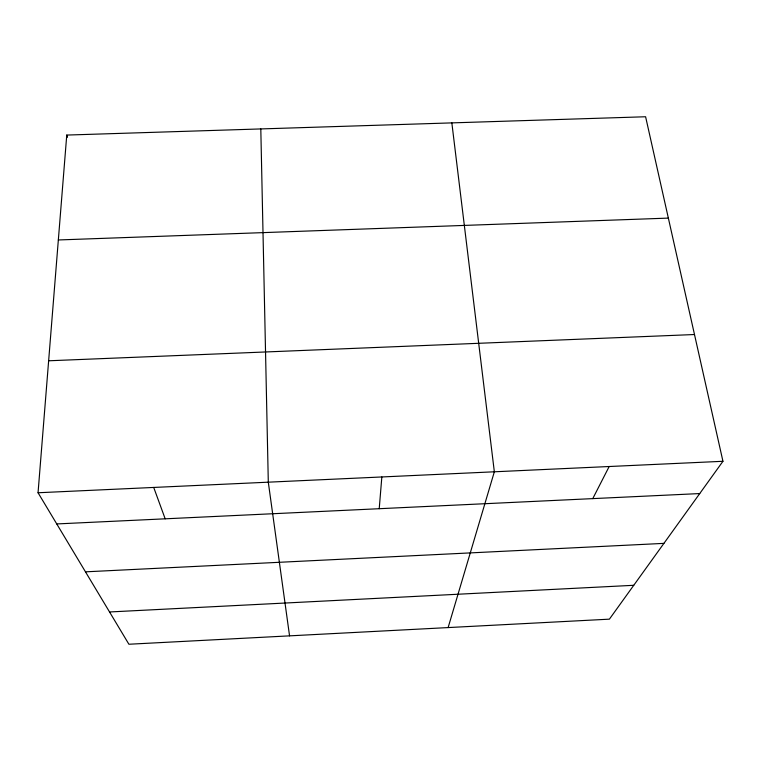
<?xml version="1.0" encoding="UTF-8"?>
<svg xmlns="http://www.w3.org/2000/svg" width="761" height="761" viewBox="0 0 761 761"><rect width="100%" height="100%" fill="white"/><g stroke="black" fill="none" stroke-linecap="round" stroke-linejoin="round"><path stroke-width="1.14" d="M38.05 492.757L66.759 135.068L645.604 116.756L722.95 461.29L609.399 619.159L128.904 644.244L38.05 492.757L722.95 461.29M379.225 508.709L381.841 476.957M448.124 627.578L494.346 471.791L451.844 122.882M592.771 498.617L609.181 466.512M109.546 611.968L633.751 585.295M85.479 571.834L663.906 543.373M56.752 523.939L699.73 493.566M48.647 360.79L694.489 334.526M58.34 239.962L668.358 218.103M153.712 487.44L165.175 518.812M66.759 135.068L67.463 137.284M289.551 635.854L268.3 482.179L260.804 128.932"/></g></svg>
